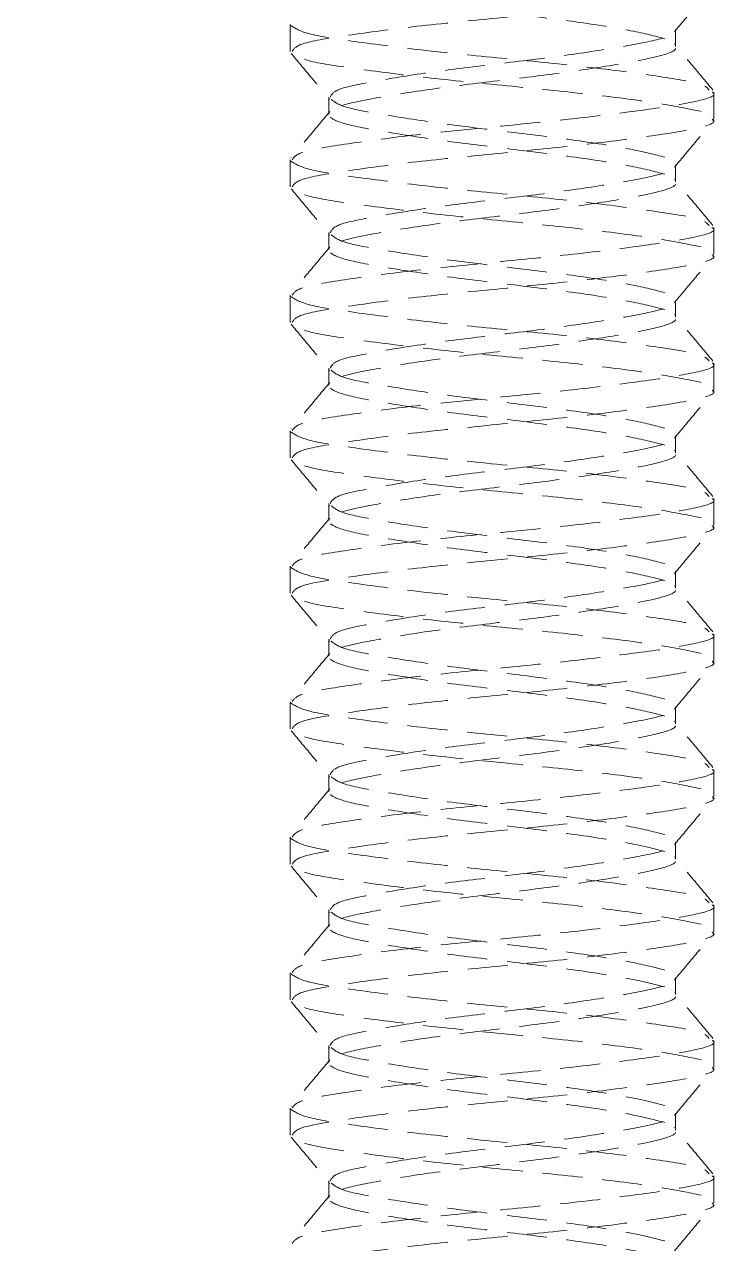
# Model space of a CAD drawing. Header units: feet. Extents: x 3965 to 4565, y 17056 to 17261.
# Drawn here: x 4391.91 to 4396.23, y 17116.77 to 17124.39 of the extents above; entities that cross this region are included whole.
import ezdxf

# ---------------------------------------------------------------- set-up
doc = ezdxf.new("R2010")
doc.units = ezdxf.units.FT
doc.header["$MEASUREMENT"] = 0
doc.linetypes.add('HIDDEN', pattern=[0.375, 0.25, -0.125])
doc.styles.add('PAPER SPACE TXT', font='technic_.ttf', dxfattribs={"height": 0.125})
doc.dimstyles.new('PAPER SPACE', dxfattribs={"dimscale": 0, "dimtxt": 0.125, "dimasz": 0.125, "dimexe": 0, "dimexo": 0.020508, "dimgap": 0.041992, "dimtad": 1, "dimdec": 4, "dimzin": 3, "dimdsep": 46, "dimlunit": 4, "dimtxsty": 'PAPER SPACE TXT', "dimcen": 0.125, "dimclrd": 1, "dimclre": 1, "dimclrt": 7, "dimadec": 0, "dimazin": 0, "dimtfac": 1, "dimtdec": 4, "dimtofl": 0, "dimtmove": 2, "dimatfit": 3, "dimfxl": 1, "dimfrac": 2, "dimtolj": 1, "dimtzin": 0, "dimarcsym": 1})

msp = doc.modelspace()

# ---------------------------------------------------------------- linework, layer by layer
at = {"color": 7, "linetype": 'HIDDEN', "lineweight": 0}
for p, q in [((4393.5711, 17124.3926), (4393.5711, 17124.2237)), ((4395.9772, 17124.2553), (4395.9772, 17124.3612)), ((4393.8111, 17123.9378), (4393.8111, 17123.832)), ((4396.2172, 17123.8003), (4396.2172, 17123.9692)), ((4393.5711, 17123.5458), (4393.5711, 17123.3769)), ((4395.9772, 17123.4086), (4395.9772, 17123.5144)), ((4393.8111, 17123.0911), (4393.8111, 17122.9852)), ((4396.2172, 17122.9536), (4396.2172, 17123.1225)), ((4393.5711, 17122.6991), (4393.5711, 17122.5302)), ((4395.9772, 17122.5619), (4395.9772, 17122.6677)), ((4393.8111, 17122.2443), (4393.8111, 17122.1385)), ((4396.2172, 17122.1068), (4396.2172, 17122.2757)), ((4393.5711, 17121.8524), (4393.5711, 17121.6834)), ((4395.9772, 17121.7151), (4395.9772, 17121.821)), ((4393.8111, 17121.3976), (4393.8111, 17121.2918)), ((4396.2172, 17121.2601), (4396.2172, 17121.429)), ((4393.5711, 17121.0056), (4393.5711, 17120.8367)), ((4395.9772, 17120.8684), (4395.9772, 17120.9742)), ((4396.2172, 17120.4133), (4396.2172, 17120.5822)), ((4393.8111, 17120.5509), (4393.8111, 17120.445)), ((4393.5711, 17120.1589), (4393.5711, 17119.99)), ((4395.9772, 17120.0216), (4395.9772, 17120.1275)), ((4396.2172, 17119.5666), (4396.2172, 17119.7355)), ((4393.8111, 17119.7041), (4393.8111, 17119.5983)), ((4393.5711, 17119.3121), (4393.5711, 17119.1432)), ((4395.9772, 17119.1749), (4395.9772, 17119.2807)), ((4396.2172, 17118.7199), (4396.2172, 17118.8888)), ((4393.8111, 17118.8574), (4393.8111, 17118.7515)), ((4393.5711, 17118.4654), (4393.5711, 17118.2965)), ((4395.9772, 17118.3282), (4395.9772, 17118.434)), ((4396.2172, 17117.8731), (4396.2172, 17118.042)), ((4393.8111, 17118.0106), (4393.8111, 17117.9048)), ((4393.5711, 17117.6187), (4393.5711, 17117.4498)), ((4395.9772, 17117.4814), (4395.9772, 17117.5873)), ((4393.8111, 17117.1639), (4393.8111, 17117.0581)), ((4396.2172, 17117.0264), (4396.2172, 17117.1953))]:
    msp.add_line(p, q, dxfattribs=at)
for points, knots in [([(4395.9121, 17124.3032), (4395.85, 17124.3192), (4395.7232, 17124.352), (4395.3671, 17124.4091), (4394.9481, 17124.4604), (4394.5179, 17124.5114), (4394.1478, 17124.569), (4393.8893, 17124.6168), (4393.7836, 17124.672), (4393.8484, 17124.7272), (4394.0722, 17124.775), (4394.4192, 17124.8326), (4394.8409, 17124.8837), (4395.2696, 17124.9348), (4395.6433, 17124.9924), (4395.889, 17125.04), (4395.9981, 17125.0795), (4395.9709, 17125.1), (4395.9679, 17125.1023)], [0, 0, 0, 0, 0.0646892, 0.132114, 0.1977685, 0.2634229, 0.3308477, 0.3955368, 0.4623609, 0.5291849, 0.5938741, 0.6612989, 0.7269534, 0.7926079, 0.8600327, 0.9247218, 0.9915458, 1, 1, 1, 1]), ([(4393.582, 17124.2237), (4393.5931, 17124.24), (4393.6165, 17124.2744), (4393.8932, 17124.3201), (4394.3132, 17124.3777), (4394.8294, 17124.4288), (4395.3526, 17124.4799), (4395.8094, 17124.5375), (4396.1092, 17124.5851), (4396.2427, 17124.6245), (4396.2098, 17124.6449), (4396.2063, 17124.647)], [0, 0, 0, 0, 0.111087, 0.233357, 0.360745, 0.484822, 0.608899, 0.736287, 0.858558, 0.984822, 1, 1, 1, 1]), ([(4395.971, 17124.3462), (4396.0113, 17124.3944), (4396.0917, 17124.4909), (4396.1722, 17124.5872), (4396.2125, 17124.6354)], [0, 0, 0, 0, 0.4998643, 1, 1, 1, 1]), ([(4393.5726, 17124.386), (4393.6013, 17124.3674), (4393.6576, 17124.3308), (4393.9848, 17124.283), (4394.4342, 17124.2254), (4394.9592, 17124.1743), (4395.4755, 17124.1233), (4395.8932, 17124.0656), (4396.1551, 17124.0238), (4396.1787, 17123.9938), (4396.1882, 17123.9818)], [0, 0, 0, 0, 0.132135, 0.26009, 0.3934, 0.523245, 0.65309, 0.7864, 0.914355, 1, 1, 1, 1]), ([(4393.8199, 17123.9376), (4393.829, 17123.954), (4393.8481, 17123.9883), (4394.0749, 17124.0341), (4394.4185, 17124.0917), (4394.8411, 17124.1428), (4395.2695, 17124.1939), (4395.6433, 17124.2515), (4395.8888, 17124.2991), (4395.998, 17124.3385), (4395.9712, 17124.3588), (4395.9684, 17124.361)], [0, 0, 0, 0, 0.111294, 0.233537, 0.36095, 0.485017, 0.609084, 0.736497, 0.85874, 0.985017, 1, 1, 1, 1]), ([(4395.9121, 17123.4564), (4395.85, 17123.4725), (4395.7232, 17123.5053), (4395.3671, 17123.5624), (4394.9481, 17123.6136), (4394.5179, 17123.6647), (4394.1478, 17123.7223), (4393.8893, 17123.7701), (4393.7836, 17123.8253), (4393.8484, 17123.8805), (4394.0722, 17123.9283), (4394.4192, 17123.9859), (4394.8409, 17124.037), (4395.2696, 17124.088), (4395.6433, 17124.1457), (4395.889, 17124.1933), (4395.9981, 17124.2328), (4395.9709, 17124.2532), (4395.9679, 17124.2555)], [0, 0, 0, 0, 0.064689, 0.132114, 0.197768, 0.263423, 0.330848, 0.395537, 0.462361, 0.529185, 0.593874, 0.661299, 0.726953, 0.792608, 0.860033, 0.924722, 0.991546, 1, 1, 1, 1]), ([(4396.2119, 17123.982), (4396.1716, 17124.0302), (4396.0912, 17124.1264), (4396.0109, 17124.2226), (4395.9707, 17124.2708)], [0, 0, 0, 0, 0.500098, 1, 1, 1, 1]), ([(4393.5763, 17124.2114), (4393.6164, 17124.1634), (4393.6968, 17124.0672), (4393.7771, 17123.971), (4393.8172, 17123.9229)], [0, 0, 0, 0, 0.500086, 1, 1, 1, 1]), ([(4396.1376, 17123.8483), (4396.0618, 17123.8643), (4395.9071, 17123.8971), (4395.4718, 17123.9543), (4394.9602, 17124.0054), (4394.4337, 17124.0565), (4393.9855, 17124.1141), (4393.6667, 17124.1602), (4393.612, 17124.1948), (4393.5857, 17124.2115)], [0, 0, 0, 0, 0.142055, 0.290056, 0.43421, 0.578364, 0.726365, 0.86842, 1, 1, 1, 1]), ([(4396.2063, 17123.9692), (4396.2098, 17123.967), (4396.2427, 17123.9467), (4396.1092, 17123.9072), (4395.8094, 17123.8597), (4395.3526, 17123.802), (4394.8294, 17123.751), (4394.3132, 17123.6999), (4393.8932, 17123.6423), (4393.6165, 17123.5965), (4393.5931, 17123.5622), (4393.582, 17123.5458)], [0, 0, 0, 0, 0.015178, 0.141442, 0.263713, 0.391101, 0.515178, 0.639255, 0.766643, 0.888913, 1, 1, 1, 1]), ([(4395.9121, 17123.5623), (4395.85, 17123.5783), (4395.7233, 17123.6111), (4395.3671, 17123.6682), (4394.9482, 17123.7195), (4394.5171, 17123.7705), (4394.1506, 17123.8281), (4393.8914, 17123.8737), (4393.847, 17123.9078), (4393.826, 17123.9239)], [0, 0, 0, 0, 0.142625, 0.29128, 0.436033, 0.580786, 0.729441, 0.872065, 1, 1, 1, 1]), ([(4393.8175, 17123.8474), (4393.7774, 17123.7993), (4393.6971, 17123.703), (4393.6166, 17123.6068), (4393.5764, 17123.5587)], [0, 0, 0, 0, 0.499902, 1, 1, 1, 1]), ([(4393.582, 17123.3769), (4393.5931, 17123.3933), (4393.6165, 17123.4276), (4393.8932, 17123.4734), (4394.3132, 17123.531), (4394.8294, 17123.5821), (4395.3526, 17123.6331), (4395.8094, 17123.6908), (4396.1092, 17123.7383), (4396.2427, 17123.7778), (4396.2098, 17123.7981), (4396.2063, 17123.8003)], [0, 0, 0, 0, 0.111087, 0.233357, 0.360745, 0.484822, 0.608899, 0.736287, 0.858558, 0.984822, 1, 1, 1, 1]), ([(4395.971, 17123.4995), (4396.0113, 17123.5477), (4396.0917, 17123.6441), (4396.1722, 17123.7405), (4396.2125, 17123.7887)], [0, 0, 0, 0, 0.499869, 1, 1, 1, 1]), ([(4393.5726, 17123.5393), (4393.6013, 17123.5207), (4393.6576, 17123.4841), (4393.9848, 17123.4363), (4394.4342, 17123.3787), (4394.9592, 17123.3276), (4395.4755, 17123.2765), (4395.8932, 17123.2188), (4396.1551, 17123.177), (4396.1787, 17123.1471), (4396.1882, 17123.1351)], [0, 0, 0, 0, 0.132135, 0.260089, 0.3934, 0.523245, 0.65309, 0.786401, 0.914355, 1, 1, 1, 1]), ([(4393.8199, 17123.0908), (4393.829, 17123.1072), (4393.8481, 17123.1416), (4394.0749, 17123.1874), (4394.4185, 17123.245), (4394.8411, 17123.2961), (4395.2695, 17123.3471), (4395.6433, 17123.4048), (4395.8888, 17123.4524), (4395.998, 17123.4918), (4395.9712, 17123.5121), (4395.9684, 17123.5142)], [0, 0, 0, 0, 0.111294, 0.233537, 0.36095, 0.485017, 0.609084, 0.736497, 0.85874, 0.985017, 1, 1, 1, 1]), ([(4395.9121, 17122.6097), (4395.85, 17122.6257), (4395.7232, 17122.6585), (4395.3671, 17122.7157), (4394.9481, 17122.7669), (4394.5179, 17122.8179), (4394.1478, 17122.8755), (4393.8893, 17122.9233), (4393.7836, 17122.9785), (4393.8484, 17123.0338), (4394.0722, 17123.0816), (4394.4192, 17123.1391), (4394.8409, 17123.1902), (4395.2696, 17123.2413), (4395.6433, 17123.2989), (4395.889, 17123.3465), (4395.9981, 17123.3861), (4395.9709, 17123.4065), (4395.9679, 17123.4088)], [0, 0, 0, 0, 0.0646892, 0.132114, 0.1977685, 0.2634229, 0.3308477, 0.3955368, 0.4623609, 0.5291849, 0.5938741, 0.6612989, 0.7269534, 0.7926079, 0.8600327, 0.9247218, 0.9915458, 1, 1, 1, 1]), ([(4396.2119, 17123.1353), (4396.1716, 17123.1834), (4396.0912, 17123.2796), (4396.0109, 17123.3759), (4395.9707, 17123.424)], [0, 0, 0, 0, 0.500108, 1, 1, 1, 1]), ([(4393.5763, 17123.3647), (4393.6164, 17123.3166), (4393.6968, 17123.2204), (4393.7771, 17123.1242), (4393.8172, 17123.0761)], [0, 0, 0, 0, 0.500091, 1, 1, 1, 1]), ([(4396.1376, 17123.0015), (4396.0618, 17123.0176), (4395.9071, 17123.0504), (4395.4718, 17123.1075), (4394.9602, 17123.1587), (4394.4337, 17123.2098), (4393.9855, 17123.2674), (4393.6667, 17123.3134), (4393.612, 17123.3481), (4393.5857, 17123.3648)], [0, 0, 0, 0, 0.142055, 0.290056, 0.43421, 0.578364, 0.726365, 0.86842, 1, 1, 1, 1]), ([(4396.2063, 17123.1225), (4396.2098, 17123.1203), (4396.2427, 17123.1), (4396.1092, 17123.0605), (4395.8094, 17123.013), (4395.3526, 17122.9553), (4394.8294, 17122.9042), (4394.3132, 17122.8531), (4393.8932, 17122.7955), (4393.6165, 17122.7498), (4393.5931, 17122.7154), (4393.582, 17122.6991)], [0, 0, 0, 0, 0.015178, 0.141442, 0.263713, 0.391101, 0.515178, 0.639255, 0.766643, 0.888913, 1, 1, 1, 1]), ([(4395.9121, 17122.7155), (4395.85, 17122.7316), (4395.7233, 17122.7644), (4395.3671, 17122.8215), (4394.9482, 17122.8727), (4394.5171, 17122.9238), (4394.1506, 17122.9814), (4393.8914, 17123.027), (4393.847, 17123.0611), (4393.826, 17123.0772)], [0, 0, 0, 0, 0.142624, 0.29128, 0.436033, 0.580785, 0.729441, 0.872065, 1, 1, 1, 1]), ([(4393.8175, 17123.0007), (4393.7774, 17122.9525), (4393.6971, 17122.8563), (4393.6166, 17122.76), (4393.5764, 17122.7119)], [0, 0, 0, 0, 0.499902, 1, 1, 1, 1]), ([(4393.582, 17122.5302), (4393.5931, 17122.5465), (4393.6165, 17122.5809), (4393.8932, 17122.6266), (4394.3132, 17122.6842), (4394.8294, 17122.7353), (4395.3526, 17122.7864), (4395.8094, 17122.844), (4396.1092, 17122.8916), (4396.2427, 17122.9311), (4396.2098, 17122.9514), (4396.2063, 17122.9536)], [0, 0, 0, 0, 0.111087, 0.233357, 0.360745, 0.484822, 0.608899, 0.736287, 0.858558, 0.984822, 1, 1, 1, 1]), ([(4395.971, 17122.6528), (4396.0113, 17122.701), (4396.0917, 17122.7974), (4396.1722, 17122.8937), (4396.2125, 17122.9419)], [0, 0, 0, 0, 0.4998643, 1, 1, 1, 1]), ([(4393.5726, 17122.6925), (4393.6013, 17122.6739), (4393.6576, 17122.6373), (4393.9848, 17122.5895), (4394.4342, 17122.5319), (4394.9592, 17122.4809), (4395.4755, 17122.4298), (4395.8932, 17122.3721), (4396.1551, 17122.3303), (4396.1787, 17122.3004), (4396.1882, 17122.2884)], [0, 0, 0, 0, 0.132135, 0.26009, 0.3934, 0.523245, 0.65309, 0.7864, 0.914355, 1, 1, 1, 1]), ([(4393.8199, 17122.2441), (4393.829, 17122.2605), (4393.8481, 17122.2948), (4394.0749, 17122.3406), (4394.4185, 17122.3982), (4394.8411, 17122.4493), (4395.2695, 17122.5004), (4395.6433, 17122.558), (4395.8888, 17122.6056), (4395.998, 17122.645), (4395.9712, 17122.6653), (4395.9684, 17122.6675)], [0, 0, 0, 0, 0.111294, 0.233537, 0.36095, 0.485017, 0.609084, 0.736497, 0.85874, 0.985017, 1, 1, 1, 1]), ([(4395.9121, 17121.7629), (4395.85, 17121.779), (4395.7232, 17121.8118), (4395.3671, 17121.8689), (4394.9481, 17121.9201), (4394.5179, 17121.9712), (4394.1478, 17122.0288), (4393.8893, 17122.0766), (4393.7836, 17122.1318), (4393.8484, 17122.187), (4394.0722, 17122.2348), (4394.4192, 17122.2924), (4394.8409, 17122.3435), (4395.2696, 17122.3946), (4395.6433, 17122.4522), (4395.889, 17122.4998), (4395.9981, 17122.5393), (4395.9709, 17122.5598), (4395.9679, 17122.5621)], [0, 0, 0, 0, 0.064689, 0.132114, 0.197768, 0.263423, 0.330848, 0.395537, 0.462361, 0.529185, 0.593874, 0.661299, 0.726953, 0.792608, 0.860033, 0.924722, 0.991546, 1, 1, 1, 1]), ([(4396.2119, 17122.2886), (4396.1716, 17122.3367), (4396.0912, 17122.4329), (4396.0109, 17122.5292), (4395.9707, 17122.5773)], [0, 0, 0, 0, 0.500098, 1, 1, 1, 1]), ([(4393.5763, 17122.518), (4393.6164, 17122.4699), (4393.6968, 17122.3737), (4393.7771, 17122.2775), (4393.8172, 17122.2294)], [0, 0, 0, 0, 0.500086, 1, 1, 1, 1]), ([(4396.1376, 17122.1548), (4396.0618, 17122.1708), (4395.9071, 17122.2036), (4395.4718, 17122.2608), (4394.9602, 17122.312), (4394.4337, 17122.363), (4393.9855, 17122.4206), (4393.6667, 17122.4667), (4393.612, 17122.5013), (4393.5857, 17122.518)], [0, 0, 0, 0, 0.142055, 0.290056, 0.43421, 0.578364, 0.726365, 0.86842, 1, 1, 1, 1]), ([(4396.2063, 17122.2757), (4396.2098, 17122.2735), (4396.2427, 17122.2532), (4396.1092, 17122.2138), (4395.8094, 17122.1662), (4395.3526, 17122.1086), (4394.8294, 17122.0575), (4394.3132, 17122.0064), (4393.8932, 17121.9488), (4393.6165, 17121.903), (4393.5931, 17121.8687), (4393.582, 17121.8524)], [0, 0, 0, 0, 0.0151778, 0.1414425, 0.263713, 0.3911008, 0.5151778, 0.6392547, 0.7666426, 0.8889132, 1, 1, 1, 1]), ([(4395.9121, 17121.8688), (4395.85, 17121.8848), (4395.7233, 17121.9176), (4395.3671, 17121.9748), (4394.9482, 17122.026), (4394.5171, 17122.077), (4394.1506, 17122.1346), (4393.8914, 17122.1802), (4393.847, 17122.2143), (4393.826, 17122.2305)], [0, 0, 0, 0, 0.142624, 0.29128, 0.436033, 0.580786, 0.729441, 0.872065, 1, 1, 1, 1]), ([(4393.8175, 17122.1539), (4393.7774, 17122.1058), (4393.6971, 17122.0095), (4393.6166, 17121.9133), (4393.5764, 17121.8652)], [0, 0, 0, 0, 0.499902, 1, 1, 1, 1]), ([(4393.582, 17121.6834), (4393.5931, 17121.6998), (4393.6165, 17121.7341), (4393.8932, 17121.7799), (4394.3132, 17121.8375), (4394.8294, 17121.8886), (4395.3526, 17121.9397), (4395.8094, 17121.9973), (4396.1092, 17122.0449), (4396.2427, 17122.0843), (4396.2098, 17122.1046), (4396.2063, 17122.1068)], [0, 0, 0, 0, 0.111087, 0.233357, 0.360745, 0.484822, 0.608899, 0.736287, 0.858558, 0.984822, 1, 1, 1, 1]), ([(4395.971, 17121.806), (4396.0113, 17121.8542), (4396.0917, 17121.9506), (4396.1722, 17122.047), (4396.2125, 17122.0952)], [0, 0, 0, 0, 0.499869, 1, 1, 1, 1]), ([(4393.5726, 17121.8458), (4393.6013, 17121.8272), (4393.6576, 17121.7906), (4393.9848, 17121.7428), (4394.4342, 17121.6852), (4394.9592, 17121.6341), (4395.4755, 17121.5831), (4395.8932, 17121.5254), (4396.1551, 17121.4836), (4396.1787, 17121.4536), (4396.1882, 17121.4416)], [0, 0, 0, 0, 0.132135, 0.260089, 0.3934, 0.523245, 0.65309, 0.786401, 0.914355, 1, 1, 1, 1]), ([(4393.8199, 17121.3974), (4393.829, 17121.4137), (4393.8481, 17121.4481), (4394.0749, 17121.4939), (4394.4185, 17121.5515), (4394.8411, 17121.6026), (4395.2695, 17121.6537), (4395.6433, 17121.7113), (4395.8888, 17121.7589), (4395.998, 17121.7983), (4395.9712, 17121.8186), (4395.9684, 17121.8207)], [0, 0, 0, 0, 0.111294, 0.233537, 0.36095, 0.485017, 0.609084, 0.736497, 0.85874, 0.985017, 1, 1, 1, 1]), ([(4395.9121, 17120.9162), (4395.85, 17120.9323), (4395.7232, 17120.9651), (4395.3671, 17121.0222), (4394.9481, 17121.0734), (4394.5179, 17121.1245), (4394.1478, 17121.182), (4393.8893, 17121.2298), (4393.7836, 17121.2851), (4393.8484, 17121.3403), (4394.0722, 17121.3881), (4394.4192, 17121.4456), (4394.8409, 17121.4967), (4395.2696, 17121.5478), (4395.6433, 17121.6054), (4395.889, 17121.653), (4395.9981, 17121.6926), (4395.9709, 17121.713), (4395.9679, 17121.7153)], [0, 0, 0, 0, 0.064689, 0.132114, 0.197768, 0.263423, 0.330848, 0.395537, 0.462361, 0.529185, 0.593874, 0.661299, 0.726953, 0.792608, 0.860033, 0.924722, 0.991546, 1, 1, 1, 1]), ([(4396.2119, 17121.4418), (4396.1716, 17121.4899), (4396.0912, 17121.5862), (4396.0109, 17121.6824), (4395.9707, 17121.7305)], [0, 0, 0, 0, 0.500108, 1, 1, 1, 1]), ([(4393.5763, 17121.6712), (4393.6164, 17121.6231), (4393.6968, 17121.527), (4393.7771, 17121.4307), (4393.8172, 17121.3826)], [0, 0, 0, 0, 0.500091, 1, 1, 1, 1]), ([(4396.1376, 17121.308), (4396.0618, 17121.3241), (4395.9071, 17121.3569), (4395.4718, 17121.414), (4394.9602, 17121.4652), (4394.4337, 17121.5163), (4393.9855, 17121.5739), (4393.6667, 17121.6199), (4393.612, 17121.6546), (4393.5857, 17121.6713)], [0, 0, 0, 0, 0.1420552, 0.290056, 0.4342099, 0.5783639, 0.7263646, 0.8684198, 1, 1, 1, 1]), ([(4396.2063, 17121.429), (4396.2098, 17121.4268), (4396.2427, 17121.4065), (4396.1092, 17121.367), (4395.8094, 17121.3195), (4395.3526, 17121.2618), (4394.8294, 17121.2108), (4394.3132, 17121.1597), (4393.8932, 17121.102), (4393.6165, 17121.0563), (4393.5931, 17121.022), (4393.582, 17121.0056)], [0, 0, 0, 0, 0.015178, 0.141442, 0.263713, 0.391101, 0.515178, 0.639255, 0.766643, 0.888913, 1, 1, 1, 1]), ([(4395.9121, 17121.022), (4395.85, 17121.0381), (4395.7233, 17121.0709), (4395.3671, 17121.128), (4394.9482, 17121.1792), (4394.5171, 17121.2303), (4394.1506, 17121.2879), (4393.8914, 17121.3335), (4393.847, 17121.3676), (4393.826, 17121.3837)], [0, 0, 0, 0, 0.142624, 0.29128, 0.436033, 0.580785, 0.729441, 0.872065, 1, 1, 1, 1]), ([(4393.8175, 17121.3072), (4393.7774, 17121.259), (4393.6971, 17121.1628), (4393.6166, 17121.0666), (4393.5764, 17121.0185)], [0, 0, 0, 0, 0.499902, 1, 1, 1, 1]), ([(4393.582, 17120.8367), (4393.5931, 17120.8531), (4393.6165, 17120.8874), (4393.8932, 17120.9331), (4394.3132, 17120.9908), (4394.8294, 17121.0418), (4395.3526, 17121.0929), (4395.8094, 17121.1506), (4396.1092, 17121.1981), (4396.2427, 17121.2376), (4396.2098, 17121.2579), (4396.2063, 17121.2601)], [0, 0, 0, 0, 0.111087, 0.2333574, 0.3607453, 0.4848222, 0.6088992, 0.736287, 0.8585575, 0.9848222, 1, 1, 1, 1]), ([(4395.971, 17120.9593), (4396.0113, 17121.0075), (4396.0917, 17121.1039), (4396.1722, 17121.2003), (4396.2125, 17121.2485)], [0, 0, 0, 0, 0.4998643, 1, 1, 1, 1]), ([(4393.5726, 17120.9991), (4393.6013, 17120.9805), (4393.6576, 17120.9438), (4393.9848, 17120.896), (4394.4342, 17120.8385), (4394.9592, 17120.7874), (4395.4755, 17120.7363), (4395.8932, 17120.6786), (4396.1551, 17120.6368), (4396.1787, 17120.6069), (4396.1882, 17120.5949)], [0, 0, 0, 0, 0.132135, 0.26009, 0.3934, 0.523245, 0.65309, 0.7864, 0.914355, 1, 1, 1, 1]), ([(4393.8199, 17120.5506), (4393.829, 17120.567), (4393.8481, 17120.6014), (4394.0749, 17120.6472), (4394.4185, 17120.7048), (4394.8411, 17120.7558), (4395.2695, 17120.8069), (4395.6433, 17120.8645), (4395.8888, 17120.9121), (4395.998, 17120.9515), (4395.9712, 17120.9718), (4395.9684, 17120.974)], [0, 0, 0, 0, 0.111294, 0.233537, 0.36095, 0.485017, 0.609084, 0.736497, 0.85874, 0.985017, 1, 1, 1, 1]), ([(4395.9121, 17120.0695), (4395.85, 17120.0855), (4395.7232, 17120.1183), (4395.3671, 17120.1755), (4394.9481, 17120.2267), (4394.5179, 17120.2777), (4394.1478, 17120.3353), (4393.8893, 17120.3831), (4393.7836, 17120.4383), (4393.8484, 17120.4935), (4394.0722, 17120.5413), (4394.4192, 17120.5989), (4394.8409, 17120.65), (4395.2696, 17120.7011), (4395.6433, 17120.7587), (4395.889, 17120.8063), (4395.9981, 17120.8459), (4395.9709, 17120.8663), (4395.9679, 17120.8686)], [0, 0, 0, 0, 0.064689, 0.132114, 0.197768, 0.263423, 0.330848, 0.395537, 0.462361, 0.529185, 0.593874, 0.661299, 0.726953, 0.792608, 0.860033, 0.924722, 0.991546, 1, 1, 1, 1]), ([(4396.2119, 17120.5951), (4396.1716, 17120.6432), (4396.0912, 17120.7394), (4396.0109, 17120.8357), (4395.9707, 17120.8838)], [0, 0, 0, 0, 0.500098, 1, 1, 1, 1]), ([(4393.5763, 17120.8245), (4393.6164, 17120.7764), (4393.6968, 17120.6802), (4393.7771, 17120.584), (4393.8172, 17120.5359)], [0, 0, 0, 0, 0.500086, 1, 1, 1, 1]), ([(4396.1376, 17120.4613), (4396.0618, 17120.4774), (4395.9071, 17120.5101), (4395.4718, 17120.5673), (4394.9602, 17120.6185), (4394.4337, 17120.6695), (4393.9855, 17120.7272), (4393.6667, 17120.7732), (4393.612, 17120.8079), (4393.5857, 17120.8245)], [0, 0, 0, 0, 0.142055, 0.290056, 0.43421, 0.578364, 0.726365, 0.86842, 1, 1, 1, 1]), ([(4396.2063, 17120.5822), (4396.2098, 17120.5801), (4396.2427, 17120.5597), (4396.1092, 17120.5203), (4395.8094, 17120.4727), (4395.3526, 17120.4151), (4394.8294, 17120.364), (4394.3132, 17120.3129), (4393.8932, 17120.2553), (4393.6165, 17120.2096), (4393.5931, 17120.1752), (4393.582, 17120.1589)], [0, 0, 0, 0, 0.0151778, 0.1414425, 0.263713, 0.3911008, 0.5151778, 0.6392547, 0.7666426, 0.8889132, 1, 1, 1, 1]), ([(4395.9121, 17120.1753), (4395.85, 17120.1914), (4395.7233, 17120.2242), (4395.3671, 17120.2813), (4394.9482, 17120.3325), (4394.5171, 17120.3836), (4394.1506, 17120.4412), (4393.8914, 17120.4867), (4393.847, 17120.5208), (4393.826, 17120.537)], [0, 0, 0, 0, 0.142624, 0.29128, 0.436033, 0.580786, 0.729441, 0.872065, 1, 1, 1, 1]), ([(4393.8175, 17120.4604), (4393.7774, 17120.4123), (4393.6971, 17120.316), (4393.6166, 17120.2198), (4393.5764, 17120.1717)], [0, 0, 0, 0, 0.499902, 1, 1, 1, 1]), ([(4393.582, 17119.99), (4393.5931, 17120.0063), (4393.6165, 17120.0407), (4393.8932, 17120.0864), (4394.3132, 17120.144), (4394.8294, 17120.1951), (4395.3526, 17120.2462), (4395.8094, 17120.3038), (4396.1092, 17120.3514), (4396.2427, 17120.3908), (4396.2098, 17120.4112), (4396.2063, 17120.4133)], [0, 0, 0, 0, 0.111087, 0.233357, 0.360745, 0.484822, 0.608899, 0.736287, 0.858558, 0.984822, 1, 1, 1, 1]), ([(4395.971, 17120.1125), (4396.0113, 17120.1607), (4396.0917, 17120.2572), (4396.1722, 17120.3535), (4396.2125, 17120.4017)], [0, 0, 0, 0, 0.499869, 1, 1, 1, 1]), ([(4393.5726, 17120.1523), (4393.6013, 17120.1337), (4393.6576, 17120.0971), (4393.9848, 17120.0493), (4394.4342, 17119.9917), (4394.9592, 17119.9406), (4395.4755, 17119.8896), (4395.8932, 17119.8319), (4396.1551, 17119.7901), (4396.1787, 17119.7601), (4396.1882, 17119.7481)], [0, 0, 0, 0, 0.132135, 0.260089, 0.3934, 0.523245, 0.65309, 0.786401, 0.914355, 1, 1, 1, 1]), ([(4393.8199, 17119.7039), (4393.829, 17119.7203), (4393.8481, 17119.7546), (4394.0749, 17119.8004), (4394.4185, 17119.858), (4394.8411, 17119.9091), (4395.2695, 17119.9602), (4395.6433, 17120.0178), (4395.8888, 17120.0654), (4395.998, 17120.1048), (4395.9712, 17120.1251), (4395.9684, 17120.1273)], [0, 0, 0, 0, 0.111294, 0.233537, 0.36095, 0.485017, 0.609084, 0.736497, 0.85874, 0.985017, 1, 1, 1, 1]), ([(4395.9121, 17119.2227), (4395.85, 17119.2388), (4395.7232, 17119.2716), (4395.3671, 17119.3287), (4394.9481, 17119.3799), (4394.5179, 17119.431), (4394.1478, 17119.4886), (4393.8893, 17119.5364), (4393.7836, 17119.5916), (4393.8484, 17119.6468), (4394.0722, 17119.6946), (4394.4192, 17119.7522), (4394.8409, 17119.8033), (4395.2696, 17119.8543), (4395.6433, 17119.912), (4395.889, 17119.9596), (4395.9981, 17119.9991), (4395.9709, 17120.0196), (4395.9679, 17120.0218)], [0, 0, 0, 0, 0.064689, 0.132114, 0.197768, 0.263423, 0.330848, 0.395537, 0.462361, 0.529185, 0.593874, 0.661299, 0.726953, 0.792608, 0.860033, 0.924722, 0.991546, 1, 1, 1, 1]), ([(4396.2119, 17119.7483), (4396.1716, 17119.7965), (4396.0912, 17119.8927), (4396.0109, 17119.9889), (4395.9707, 17120.0371)], [0, 0, 0, 0, 0.500108, 1, 1, 1, 1]), ([(4393.5763, 17119.9778), (4393.6164, 17119.9297), (4393.6968, 17119.8335), (4393.7771, 17119.7373), (4393.8172, 17119.6892)], [0, 0, 0, 0, 0.500091, 1, 1, 1, 1]), ([(4396.1376, 17119.6146), (4396.0618, 17119.6306), (4395.9071, 17119.6634), (4395.4718, 17119.7206), (4394.9602, 17119.7718), (4394.4337, 17119.8228), (4393.9855, 17119.8804), (4393.6667, 17119.9265), (4393.612, 17119.9611), (4393.5857, 17119.9778)], [0, 0, 0, 0, 0.1420552, 0.290056, 0.4342099, 0.5783639, 0.7263646, 0.8684198, 1, 1, 1, 1]), ([(4396.2063, 17119.7355), (4396.2098, 17119.7333), (4396.2427, 17119.713), (4396.1092, 17119.6736), (4395.8094, 17119.626), (4395.3526, 17119.5683), (4394.8294, 17119.5173), (4394.3132, 17119.4662), (4393.8932, 17119.4086), (4393.6165, 17119.3628), (4393.5931, 17119.3285), (4393.582, 17119.3121)], [0, 0, 0, 0, 0.015178, 0.141442, 0.263713, 0.391101, 0.515178, 0.639255, 0.766643, 0.888913, 1, 1, 1, 1]), ([(4395.9121, 17119.3286), (4395.85, 17119.3446), (4395.7233, 17119.3774), (4395.3671, 17119.4345), (4394.9482, 17119.4858), (4394.5171, 17119.5368), (4394.1506, 17119.5944), (4393.8914, 17119.64), (4393.847, 17119.6741), (4393.826, 17119.6902)], [0, 0, 0, 0, 0.142624, 0.29128, 0.436033, 0.580785, 0.729441, 0.872065, 1, 1, 1, 1]), ([(4393.8175, 17119.6137), (4393.7774, 17119.5656), (4393.6971, 17119.4693), (4393.6166, 17119.3731), (4393.5764, 17119.325)], [0, 0, 0, 0, 0.499902, 1, 1, 1, 1]), ([(4393.582, 17119.1432), (4393.5931, 17119.1596), (4393.6165, 17119.1939), (4393.8932, 17119.2397), (4394.3132, 17119.2973), (4394.8294, 17119.3484), (4395.3526, 17119.3994), (4395.8094, 17119.4571), (4396.1092, 17119.5046), (4396.2427, 17119.5441), (4396.2098, 17119.5644), (4396.2063, 17119.5666)], [0, 0, 0, 0, 0.111087, 0.233357, 0.360745, 0.484822, 0.608899, 0.736287, 0.858558, 0.984822, 1, 1, 1, 1]), ([(4395.971, 17119.2658), (4396.0113, 17119.314), (4396.0917, 17119.4104), (4396.1722, 17119.5068), (4396.2125, 17119.555)], [0, 0, 0, 0, 0.4998643, 1, 1, 1, 1]), ([(4393.5726, 17119.3056), (4393.6013, 17119.287), (4393.6576, 17119.2504), (4393.9848, 17119.2026), (4394.4342, 17119.145), (4394.9592, 17119.0939), (4395.4755, 17119.0428), (4395.8932, 17118.9851), (4396.1551, 17118.9433), (4396.1787, 17118.9134), (4396.1882, 17118.9014)], [0, 0, 0, 0, 0.132135, 0.26009, 0.3934, 0.523245, 0.65309, 0.7864, 0.914355, 1, 1, 1, 1]), ([(4393.8199, 17118.8572), (4393.829, 17118.8735), (4393.8481, 17118.9079), (4394.0749, 17118.9537), (4394.4185, 17119.0113), (4394.8411, 17119.0624), (4395.2695, 17119.1134), (4395.6433, 17119.1711), (4395.8888, 17119.2187), (4395.998, 17119.2581), (4395.9712, 17119.2784), (4395.9684, 17119.2805)], [0, 0, 0, 0, 0.111294, 0.233537, 0.36095, 0.485017, 0.609084, 0.736497, 0.85874, 0.985017, 1, 1, 1, 1]), ([(4396.2119, 17118.9016), (4396.1716, 17118.9497), (4396.0912, 17119.0459), (4396.0109, 17119.1422), (4395.9707, 17119.1903)], [0, 0, 0, 0, 0.500098, 1, 1, 1, 1]), ([(4393.5763, 17119.131), (4393.6164, 17119.0829), (4393.6968, 17118.9867), (4393.7771, 17118.8905), (4393.8172, 17118.8424)], [0, 0, 0, 0, 0.500086, 1, 1, 1, 1]), ([(4396.1376, 17118.7678), (4396.0618, 17118.7839), (4395.9071, 17118.8167), (4395.4718, 17118.8738), (4394.9602, 17118.925), (4394.4337, 17118.9761), (4393.9855, 17119.0337), (4393.6667, 17119.0797), (4393.612, 17119.1144), (4393.5857, 17119.1311)], [0, 0, 0, 0, 0.142055, 0.290056, 0.43421, 0.578364, 0.726365, 0.86842, 1, 1, 1, 1]), ([(4395.9121, 17118.376), (4395.85, 17118.392), (4395.7232, 17118.4248), (4395.3671, 17118.482), (4394.9481, 17118.5332), (4394.5179, 17118.5842), (4394.1478, 17118.6418), (4393.8893, 17118.6896), (4393.7836, 17118.7448), (4393.8484, 17118.8001), (4394.0722, 17118.8479), (4394.4192, 17118.9054), (4394.8409, 17118.9565), (4395.2696, 17119.0076), (4395.6433, 17119.0652), (4395.889, 17119.1128), (4395.9981, 17119.1524), (4395.9709, 17119.1728), (4395.9679, 17119.1751)], [0, 0, 0, 0, 0.064689, 0.132114, 0.197768, 0.263423, 0.330848, 0.395537, 0.462361, 0.529185, 0.593874, 0.661299, 0.726953, 0.792608, 0.860033, 0.924722, 0.991546, 1, 1, 1, 1]), ([(4396.2063, 17118.8888), (4396.2098, 17118.8866), (4396.2427, 17118.8663), (4396.1092, 17118.8268), (4395.8094, 17118.7793), (4395.3526, 17118.7216), (4394.8294, 17118.6705), (4394.3132, 17118.6195), (4393.8932, 17118.5618), (4393.6165, 17118.5161), (4393.5931, 17118.4817), (4393.582, 17118.4654)], [0, 0, 0, 0, 0.0151778, 0.1414425, 0.263713, 0.3911008, 0.5151778, 0.6392547, 0.7666426, 0.8889132, 1, 1, 1, 1]), ([(4395.9121, 17118.4818), (4395.85, 17118.4979), (4395.7233, 17118.5307), (4395.3671, 17118.5878), (4394.9482, 17118.639), (4394.5171, 17118.6901), (4394.1506, 17118.7477), (4393.8914, 17118.7933), (4393.847, 17118.8274), (4393.826, 17118.8435)], [0, 0, 0, 0, 0.142624, 0.29128, 0.436033, 0.580786, 0.729441, 0.872065, 1, 1, 1, 1]), ([(4393.8175, 17118.767), (4393.7774, 17118.7188), (4393.6971, 17118.6226), (4393.6166, 17118.5264), (4393.5764, 17118.4782)], [0, 0, 0, 0, 0.499902, 1, 1, 1, 1]), ([(4393.582, 17118.2965), (4393.5931, 17118.3128), (4393.6165, 17118.3472), (4393.8932, 17118.3929), (4394.3132, 17118.4505), (4394.8294, 17118.5016), (4395.3526, 17118.5527), (4395.8094, 17118.6103), (4396.1092, 17118.6579), (4396.2427, 17118.6974), (4396.2098, 17118.7177), (4396.2063, 17118.7199)], [0, 0, 0, 0, 0.111087, 0.233357, 0.360745, 0.484822, 0.608899, 0.736287, 0.858558, 0.984822, 1, 1, 1, 1]), ([(4395.971, 17118.4191), (4396.0113, 17118.4673), (4396.0917, 17118.5637), (4396.1722, 17118.6601), (4396.2125, 17118.7082)], [0, 0, 0, 0, 0.499869, 1, 1, 1, 1]), ([(4393.5726, 17118.4588), (4393.6013, 17118.4402), (4393.6576, 17118.4036), (4393.9848, 17118.3558), (4394.4342, 17118.2982), (4394.9592, 17118.2472), (4395.4755, 17118.1961), (4395.8932, 17118.1384), (4396.1551, 17118.0966), (4396.1787, 17118.0667), (4396.1882, 17118.0547)], [0, 0, 0, 0, 0.132135, 0.260089, 0.3934, 0.523245, 0.65309, 0.786401, 0.914355, 1, 1, 1, 1]), ([(4393.8199, 17118.0104), (4393.829, 17118.0268), (4393.8481, 17118.0611), (4394.0749, 17118.1069), (4394.4185, 17118.1645), (4394.8411, 17118.2156), (4395.2695, 17118.2667), (4395.6433, 17118.3243), (4395.8888, 17118.3719), (4395.998, 17118.4113), (4395.9712, 17118.4316), (4395.9684, 17118.4338)], [0, 0, 0, 0, 0.111294, 0.233537, 0.36095, 0.485017, 0.609084, 0.736497, 0.85874, 0.985017, 1, 1, 1, 1]), ([(4393.5763, 17118.2843), (4393.6164, 17118.2362), (4393.6968, 17118.14), (4393.7771, 17118.0438), (4393.8172, 17117.9957)], [0, 0, 0, 0, 0.500091, 1, 1, 1, 1]), ([(4396.1376, 17117.9211), (4396.0618, 17117.9371), (4395.9071, 17117.9699), (4395.4718, 17118.0271), (4394.9602, 17118.0783), (4394.4337, 17118.1293), (4393.9855, 17118.1869), (4393.6667, 17118.233), (4393.612, 17118.2676), (4393.5857, 17118.2843)], [0, 0, 0, 0, 0.1420552, 0.290056, 0.4342099, 0.5783639, 0.7263646, 0.8684198, 1, 1, 1, 1]), ([(4395.9121, 17117.5293), (4395.85, 17117.5453), (4395.7232, 17117.5781), (4395.3671, 17117.6352), (4394.9481, 17117.6864), (4394.5179, 17117.7375), (4394.1478, 17117.7951), (4393.8893, 17117.8429), (4393.7836, 17117.8981), (4393.8484, 17117.9533), (4394.0722, 17118.0011), (4394.4192, 17118.0587), (4394.8409, 17118.1098), (4395.2696, 17118.1609), (4395.6433, 17118.2185), (4395.889, 17118.2661), (4395.9981, 17118.3056), (4395.9709, 17118.3261), (4395.9679, 17118.3284)], [0, 0, 0, 0, 0.064689, 0.132114, 0.197768, 0.263423, 0.330848, 0.395537, 0.462361, 0.529185, 0.593874, 0.661299, 0.726953, 0.792608, 0.860033, 0.924722, 0.991546, 1, 1, 1, 1]), ([(4396.2119, 17118.0549), (4396.1716, 17118.103), (4396.0912, 17118.1992), (4396.0109, 17118.2955), (4395.9707, 17118.3436)], [0, 0, 0, 0, 0.500108, 1, 1, 1, 1]), ([(4396.2063, 17118.042), (4396.2098, 17118.0398), (4396.2427, 17118.0195), (4396.1092, 17117.9801), (4395.8094, 17117.9325), (4395.3526, 17117.8749), (4394.8294, 17117.8238), (4394.3132, 17117.7727), (4393.8932, 17117.7151), (4393.6165, 17117.6693), (4393.5931, 17117.635), (4393.582, 17117.6187)], [0, 0, 0, 0, 0.015178, 0.141442, 0.263713, 0.391101, 0.515178, 0.639255, 0.766643, 0.888913, 1, 1, 1, 1]), ([(4395.9121, 17117.6351), (4395.85, 17117.6511), (4395.7233, 17117.6839), (4395.3671, 17117.7411), (4394.9482, 17117.7923), (4394.5171, 17117.8433), (4394.1506, 17117.9009), (4393.8914, 17117.9465), (4393.847, 17117.9806), (4393.826, 17117.9968)], [0, 0, 0, 0, 0.142624, 0.29128, 0.436033, 0.580785, 0.729441, 0.872065, 1, 1, 1, 1]), ([(4393.8175, 17117.9202), (4393.7774, 17117.8721), (4393.6971, 17117.7758), (4393.6166, 17117.6796), (4393.5764, 17117.6315)], [0, 0, 0, 0, 0.499902, 1, 1, 1, 1]), ([(4393.582, 17117.4498), (4393.5931, 17117.4661), (4393.6165, 17117.5004), (4393.8932, 17117.5462), (4394.3132, 17117.6038), (4394.8294, 17117.6549), (4395.3526, 17117.706), (4395.8094, 17117.7636), (4396.1092, 17117.8112), (4396.2427, 17117.8506), (4396.2098, 17117.8709), (4396.2063, 17117.8731)], [0, 0, 0, 0, 0.111087, 0.233357, 0.360745, 0.484822, 0.608899, 0.736287, 0.858558, 0.984822, 1, 1, 1, 1]), ([(4395.971, 17117.5723), (4396.0113, 17117.6205), (4396.0917, 17117.717), (4396.1722, 17117.8133), (4396.2125, 17117.8615)], [0, 0, 0, 0, 0.4998643, 1, 1, 1, 1]), ([(4393.5726, 17117.6121), (4393.6013, 17117.5935), (4393.6576, 17117.5569), (4393.9848, 17117.5091), (4394.4342, 17117.4515), (4394.9592, 17117.4004), (4395.4755, 17117.3494), (4395.8932, 17117.2917), (4396.1551, 17117.2499), (4396.1787, 17117.2199), (4396.1882, 17117.2079)], [0, 0, 0, 0, 0.132135, 0.26009, 0.3934, 0.523245, 0.65309, 0.7864, 0.914355, 1, 1, 1, 1]), ([(4393.8199, 17117.1637), (4393.829, 17117.18), (4393.8481, 17117.2144), (4394.0749, 17117.2602), (4394.4185, 17117.3178), (4394.8411, 17117.3689), (4395.2695, 17117.42), (4395.6433, 17117.4776), (4395.8888, 17117.5252), (4395.998, 17117.5646), (4395.9712, 17117.5849), (4395.9684, 17117.587)], [0, 0, 0, 0, 0.111294, 0.233537, 0.36095, 0.485017, 0.609084, 0.736497, 0.85874, 0.985017, 1, 1, 1, 1]), ([(4393.5763, 17117.4375), (4393.6164, 17117.3894), (4393.6968, 17117.2933), (4393.7771, 17117.1971), (4393.8172, 17117.1489)], [0, 0, 0, 0, 0.500086, 1, 1, 1, 1]), ([(4396.1376, 17117.0743), (4396.0618, 17117.0904), (4395.9071, 17117.1232), (4395.4718, 17117.1803), (4394.9602, 17117.2315), (4394.4337, 17117.2826), (4393.9855, 17117.3402), (4393.6667, 17117.3862), (4393.612, 17117.4209), (4393.5857, 17117.4376)], [0, 0, 0, 0, 0.142055, 0.290056, 0.43421, 0.578364, 0.726365, 0.86842, 1, 1, 1, 1]), ([(4395.9121, 17116.6825), (4395.85, 17116.6986), (4395.7232, 17116.7314), (4395.3671, 17116.7885), (4394.9481, 17116.8397), (4394.5179, 17116.8908), (4394.1478, 17116.9483), (4393.8893, 17116.9961), (4393.7836, 17117.0514), (4393.8484, 17117.1066), (4394.0722, 17117.1544), (4394.4192, 17117.212), (4394.8409, 17117.263), (4395.2696, 17117.3141), (4395.6433, 17117.3717), (4395.889, 17117.4193), (4395.9981, 17117.4589), (4395.9709, 17117.4793), (4395.9679, 17117.4816)], [0, 0, 0, 0, 0.064689, 0.132114, 0.197768, 0.263423, 0.330848, 0.395537, 0.462361, 0.529185, 0.593874, 0.661299, 0.726953, 0.792608, 0.860033, 0.924722, 0.991546, 1, 1, 1, 1]), ([(4396.2119, 17117.2081), (4396.1716, 17117.2562), (4396.0912, 17117.3525), (4396.0109, 17117.4487), (4395.9707, 17117.4968)], [0, 0, 0, 0, 0.500098, 1, 1, 1, 1]), ([(4396.2063, 17117.1953), (4396.2098, 17117.1931), (4396.2427, 17117.1728), (4396.1092, 17117.1333), (4395.8094, 17117.0858), (4395.3526, 17117.0281), (4394.8294, 17116.9771), (4394.3132, 17116.926), (4393.8932, 17116.8684), (4393.6165, 17116.8226), (4393.5931, 17116.7883), (4393.582, 17116.7719)], [0, 0, 0, 0, 0.015178, 0.141442, 0.263713, 0.391101, 0.515178, 0.639255, 0.766643, 0.888913, 1, 1, 1, 1]), ([(4395.9121, 17116.7884), (4395.85, 17116.8044), (4395.7233, 17116.8372), (4395.3671, 17116.8943), (4394.9482, 17116.9455), (4394.5171, 17116.9966), (4394.1506, 17117.0542), (4393.8914, 17117.0998), (4393.847, 17117.1339), (4393.826, 17117.15)], [0, 0, 0, 0, 0.142624, 0.29128, 0.436033, 0.580786, 0.729441, 0.872065, 1, 1, 1, 1]), ([(4393.8175, 17117.0735), (4393.7774, 17117.0254), (4393.6971, 17116.9291), (4393.6166, 17116.8329), (4393.5764, 17116.7848)], [0, 0, 0, 0, 0.499902, 1, 1, 1, 1]), ([(4393.582, 17116.603), (4393.5931, 17116.6194), (4393.6165, 17116.6537), (4393.8932, 17116.6994), (4394.3132, 17116.7571), (4394.8294, 17116.8081), (4395.3526, 17116.8592), (4395.8094, 17116.9169), (4396.1092, 17116.9644), (4396.2427, 17117.0039), (4396.2098, 17117.0242), (4396.2063, 17117.0264)], [0, 0, 0, 0, 0.111087, 0.233357, 0.360745, 0.484822, 0.608899, 0.736287, 0.858558, 0.984822, 1, 1, 1, 1]), ([(4395.971, 17116.7256), (4396.0113, 17116.7738), (4396.0917, 17116.8702), (4396.1722, 17116.9666), (4396.2125, 17117.0148)], [0, 0, 0, 0, 0.499869, 1, 1, 1, 1])]:
    msp.add_open_spline(points, degree=3, knots=knots, dxfattribs=at)

# ---------------------------------------------------------------- leaders
msp.add_leader([(4394.8568, 17103.6936), (4362.8925, 17121.3845), (4356.7318, 17121.3845)], dimstyle='PAPER SPACE', override={"dimscale": 66.653699, "dimtad": 0})

doc.saveas('drawing.dxf')
